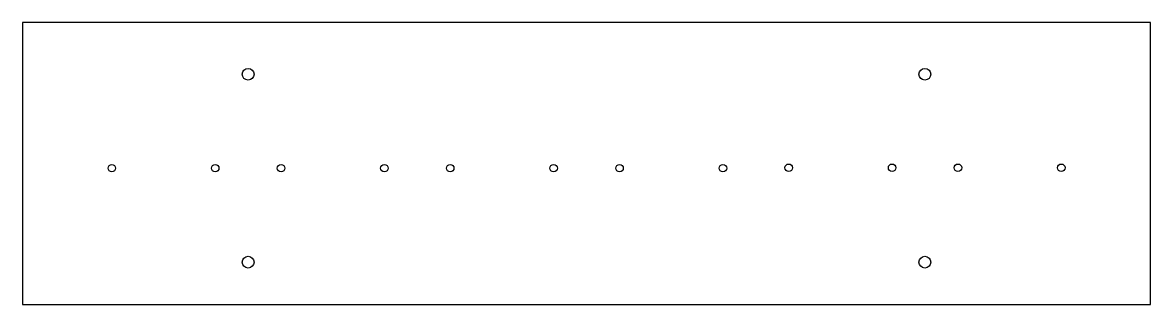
# Model space of a CAD drawing. Header units: metres. Extents: x 0 to 240, y 0 to 60.
import ezdxf

# ---------------------------------------------------------------- set-up
doc = ezdxf.new("R2010")
doc.units = ezdxf.units.M

msp = doc.modelspace()

# ---------------------------------------------------------------- linework, layer by layer
at = {"layer": 'M2_TAP_PILOT'}
for centre in [(19, 29), (41, 29), (55, 29), (77, 29), (91, 29), (113, 29), (127.03302, 29), (149.03302, 29), (163.03302, 29.08636), (185.03302, 29.08636), (199.03302, 29.08636), (221.03302, 29.08636)]:
    msp.add_circle(centre, 0.8, dxfattribs=at)
at = {"layer": 'M3_TAP_PILOT'}
for centre in [(48, 49), (192, 49), (48, 9), (192, 9)]:
    msp.add_circle(centre, 1.25, dxfattribs=at)
at = {"layer": 'OUTLINE'}
for p, q in [((240, 60), (0, 60)), ((0, 60), (0, 0)), ((240, 0), (240, 60)), ((0, 0), (240, 0))]:
    msp.add_line(p, q, dxfattribs=at)

doc.saveas('drawing.dxf')
